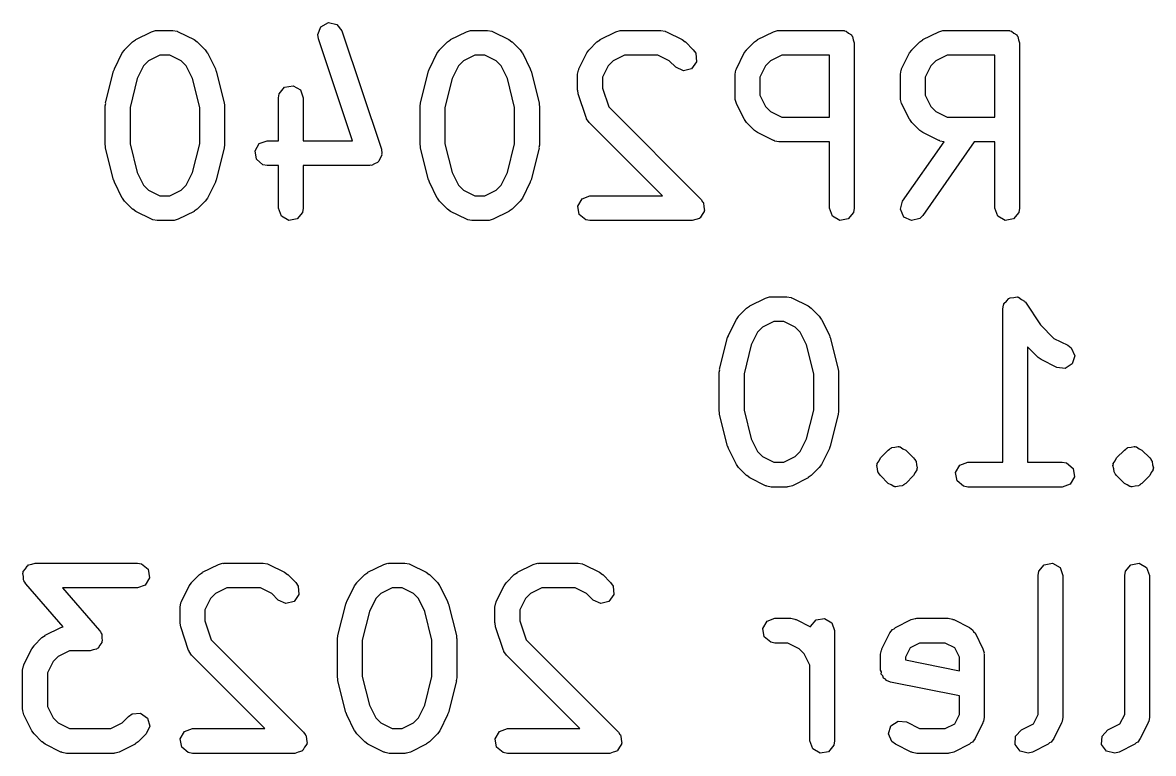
# Model space of a CAD drawing. Extents: x -6.3 to 7.5, y -8.7 to 10.5.
# Drawn here: x -6.3 to 0.54, y -8.73 to -4.31 of the extents above; entities that cross this region are included whole.
import ezdxf

# ---------------------------------------------------------------- set-up
doc = ezdxf.new("R2010")
doc.units = 0
doc.layers.add('BLACK', color=7, linetype='CONTINUOUS')

msp = doc.modelspace()

# ---------------------------------------------------------------- linework, layer by layer
at = {"layer": 'BLACK', "linetype": 'CONTINUOUS'}
for p, q in [((-5.61559, -4.41251), (-5.52035, -4.36489)), ((-5.52035, -4.36489), (-5.49538, -4.35746)), ((-5.49538, -4.35746), (-5.49102, -4.3585)), ((-5.49102, -4.3585), (-5.48681, -4.35697)), ((-5.48681, -4.35697), (-5.39157, -4.35697)), ((-5.39157, -4.35697), (-5.36592, -4.36149)), ((-5.36592, -4.36149), (-5.36248, -4.36437)), ((-5.36248, -4.36437), (-5.35803, -4.36489)), ((-5.35803, -4.36489), (-5.26279, -4.41251)), ((-4.51416, -4.3823), (-4.4953, -4.33459)), ((-4.4953, -4.33459), (-4.45019, -4.31016)), ((-4.45019, -4.31016), (-4.39993, -4.32045)), ((-4.39993, -4.32045), (-4.36804, -4.36063)), ((-4.36804, -4.36063), (-4.12994, -5.07492)), ((-3.71082, -4.41251), (-3.61559, -4.36489)), ((-3.61559, -4.36489), (-3.59062, -4.35746)), ((-3.59062, -4.35746), (-3.58626, -4.3585)), ((-3.58626, -4.3585), (-3.58204, -4.35697)), ((-3.58204, -4.35697), (-3.48681, -4.35697)), ((-3.48681, -4.35697), (-3.46115, -4.36149)), ((-3.46115, -4.36149), (-3.45772, -4.36437)), ((-3.45772, -4.36437), (-3.45327, -4.36489)), ((-3.45327, -4.36489), (-3.35803, -4.41251)), ((-2.80606, -4.41251), (-2.71082, -4.36489)), ((-2.71082, -4.36489), (-2.68586, -4.35746)), ((-2.68586, -4.35746), (-2.6815, -4.3585)), ((-2.6815, -4.3585), (-2.67728, -4.35697)), ((-2.67728, -4.35697), (-2.43919, -4.35697)), ((-2.43919, -4.35697), (-2.41354, -4.36149)), ((-2.41354, -4.36149), (-2.4101, -4.36437)), ((-2.4101, -4.36437), (-2.40565, -4.36489)), ((-2.40565, -4.36489), (-2.31041, -4.41251)), ((-1.85368, -4.41251), (-1.75844, -4.36489)), ((-1.75844, -4.36489), (-1.73348, -4.35746)), ((-1.73348, -4.35746), (-1.72912, -4.3585)), ((-1.72912, -4.3585), (-1.7249, -4.35697)), ((-1.7249, -4.35697), (-1.34395, -4.35697)), ((-1.34395, -4.35697), (-1.33421, -4.35869)), ((-1.33421, -4.35869), (-1.33093, -4.35811)), ((-1.33093, -4.35811), (-1.32804, -4.35977)), ((-1.32804, -4.35977), (-1.3183, -4.36149)), ((-1.3183, -4.36149), (-1.30337, -4.37402)), ((-1.30337, -4.37402), (-1.2865, -4.38376)), ((-0.853682, -4.41251), (-0.758443, -4.36489)), ((-0.758443, -4.36489), (-0.733477, -4.35746)), ((-0.733477, -4.35746), (-0.729116, -4.3585)), ((-0.729116, -4.3585), (-0.724902, -4.35697)), ((-0.724902, -4.35697), (-0.34395, -4.35697)), ((-0.34395, -4.35697), (-0.334208, -4.35869)), ((-0.334208, -4.35869), (-0.330926, -4.35811)), ((-0.330926, -4.35811), (-0.32804, -4.35977)), ((-0.32804, -4.35977), (-0.318298, -4.36149)), ((-0.318298, -4.36149), (-0.303371, -4.37402)), ((-0.303371, -4.37402), (-0.286497, -4.38376)), ((-5.6827, -4.47417), (-5.63508, -4.42655)), ((-5.63508, -4.42655), (-5.61672, -4.4137)), ((-5.61672, -4.4137), (-5.61559, -4.41251)), ((-5.26279, -4.41251), (-5.24478, -4.42586)), ((-5.24478, -4.42586), (-5.2433, -4.42655)), ((-5.2433, -4.42655), (-5.19568, -4.47417)), ((-4.51034, -4.40807), (-4.51416, -4.3823)), ((-4.30515, -5.02363), (-4.51034, -4.40807)), ((-3.77793, -4.47417), (-3.73032, -4.42655)), ((-3.73032, -4.42655), (-3.71195, -4.4137)), ((-3.71195, -4.4137), (-3.71082, -4.41251)), ((-3.35803, -4.41251), (-3.34002, -4.42586)), ((-3.34002, -4.42586), (-3.33854, -4.42655)), ((-3.33854, -4.42655), (-3.29092, -4.47417)), ((-2.87317, -4.47417), (-2.82555, -4.42655)), ((-2.82555, -4.42655), (-2.80719, -4.4137)), ((-2.80719, -4.4137), (-2.80606, -4.41251)), ((-2.31041, -4.41251), (-2.2924, -4.42586)), ((-2.2924, -4.42586), (-2.29092, -4.42655)), ((-2.29092, -4.42655), (-2.2433, -4.47417)), ((-1.92079, -4.47417), (-1.87317, -4.42655)), ((-1.87317, -4.42655), (-1.85481, -4.4137)), ((-1.85481, -4.4137), (-1.85368, -4.41251)), ((-1.2865, -4.38376), (-1.28418, -4.39012)), ((-1.28418, -4.39012), (-1.279, -4.39447)), ((-1.279, -4.39447), (-1.27561, -4.41366)), ((-1.27561, -4.41366), (-1.26895, -4.43197)), ((-1.26895, -4.43197), (-1.26895, -5.43197)), ((-0.920792, -4.47417), (-0.873173, -4.42655)), ((-0.873173, -4.42655), (-0.85481, -4.4137)), ((-0.85481, -4.4137), (-0.853682, -4.41251)), ((-0.286497, -4.38376), (-0.284183, -4.39012)), ((-0.284183, -4.39012), (-0.278998, -4.39447)), ((-0.278998, -4.39447), (-0.275614, -4.41366)), ((-0.275614, -4.41366), (-0.26895, -4.43197)), ((-0.26895, -4.43197), (-0.26895, -5.43197)), ((-5.74437, -4.5889), (-5.69675, -4.49367)), ((-5.69675, -4.49367), (-5.68339, -4.47566)), ((-5.68339, -4.47566), (-5.6827, -4.47417)), ((-5.4691, -4.50697), (-5.53762, -4.54123)), ((-5.40928, -4.50697), (-5.4691, -4.50697)), ((-5.34076, -4.54123), (-5.40928, -4.50697)), ((-5.19568, -4.47417), (-5.18282, -4.49254)), ((-5.18282, -4.49254), (-5.18163, -4.49367)), ((-5.18163, -4.49367), (-5.13401, -4.5889)), ((-3.8396, -4.5889), (-3.79198, -4.49367)), ((-3.79198, -4.49367), (-3.77863, -4.47566)), ((-3.77863, -4.47566), (-3.77793, -4.47417)), ((-3.56434, -4.50697), (-3.63286, -4.54123)), ((-3.50451, -4.50697), (-3.56434, -4.50697)), ((-3.436, -4.54123), (-3.50451, -4.50697)), ((-3.29092, -4.47417), (-3.27806, -4.49254)), ((-3.27806, -4.49254), (-3.27687, -4.49367)), ((-3.27687, -4.49367), (-3.22925, -4.5889)), ((-2.93484, -4.5889), (-2.88722, -4.49367)), ((-2.88722, -4.49367), (-2.87386, -4.47566)), ((-2.87386, -4.47566), (-2.87317, -4.47417)), ((-2.65958, -4.50697), (-2.72809, -4.54123)), ((-2.45689, -4.50697), (-2.65958, -4.50697)), ((-2.38838, -4.54123), (-2.45689, -4.50697)), ((-2.2433, -4.47417), (-2.22836, -4.49551)), ((-2.22836, -4.49551), (-2.22389, -4.54662)), ((-1.98246, -4.5889), (-1.93484, -4.49367)), ((-1.93484, -4.49367), (-1.92148, -4.47566)), ((-1.92148, -4.47566), (-1.92079, -4.47417)), ((-1.7072, -4.50697), (-1.77571, -4.54123)), ((-1.41895, -4.50697), (-1.7072, -4.50697)), ((-1.41895, -4.88078), (-1.41895, -4.50697)), ((-0.98246, -4.5889), (-0.934841, -4.49367)), ((-0.934841, -4.49367), (-0.921483, -4.47566)), ((-0.921483, -4.47566), (-0.920792, -4.47417)), ((-0.707196, -4.50697), (-0.775714, -4.54123)), ((-0.41895, -4.50697), (-0.707196, -4.50697)), ((-0.41895, -4.88078), (-0.41895, -4.50697)), ((-5.56802, -4.57163), (-5.60652, -4.64862)), ((-5.53762, -4.54123), (-5.56802, -4.57163)), ((-5.31035, -4.57163), (-5.34076, -4.54123)), ((-5.27186, -4.64862), (-5.31035, -4.57163)), ((-3.66326, -4.57163), (-3.70176, -4.64862)), ((-3.63286, -4.54123), (-3.66326, -4.57163)), ((-3.40559, -4.57163), (-3.436, -4.54123)), ((-3.36709, -4.64862), (-3.40559, -4.57163)), ((-2.7585, -4.57163), (-2.79276, -4.64015)), ((-2.72809, -4.54123), (-2.7585, -4.57163)), ((-2.34936, -4.58024), (-2.38838, -4.54123)), ((-2.30287, -4.60192), (-2.34936, -4.58024)), ((-2.22389, -4.54662), (-2.25331, -4.58864)), ((-1.80612, -4.57163), (-1.84038, -4.64015)), ((-1.77571, -4.54123), (-1.80612, -4.57163)), ((-0.80612, -4.57163), (-0.840378, -4.64015)), ((-0.775714, -4.54123), (-0.80612, -4.57163)), ((-5.79766, -4.79473), (-5.75004, -4.60426)), ((-5.75004, -4.60426), (-5.74477, -4.59243)), ((-5.74477, -4.59243), (-5.74437, -4.5889)), ((-5.60652, -4.64862), (-5.6499, -4.82215)), ((-5.22847, -4.82215), (-5.27186, -4.64862)), ((-5.13401, -4.5889), (-5.13032, -4.60131)), ((-5.13032, -4.60131), (-5.12833, -4.60426)), ((-5.12833, -4.60426), (-5.08071, -4.79473)), ((-3.8929, -4.79473), (-3.84528, -4.60426)), ((-3.84528, -4.60426), (-3.84001, -4.59243)), ((-3.84001, -4.59243), (-3.8396, -4.5889)), ((-3.70176, -4.64862), (-3.74514, -4.82215)), ((-3.32371, -4.82215), (-3.36709, -4.64862)), ((-3.22925, -4.5889), (-3.22556, -4.60131)), ((-3.22556, -4.60131), (-3.22357, -4.60426)), ((-3.22357, -4.60426), (-3.17595, -4.79473)), ((-2.94276, -4.62244), (-2.93824, -4.59679)), ((-2.94276, -4.71768), (-2.94276, -4.62244)), ((-2.93824, -4.59679), (-2.93535, -4.59336)), ((-2.93535, -4.59336), (-2.93484, -4.5889)), ((-2.79276, -4.64015), (-2.79276, -4.70551)), ((-2.25331, -4.58864), (-2.30287, -4.60192)), ((-1.99038, -4.62244), (-1.98585, -4.59679)), ((-1.99038, -4.7653), (-1.99038, -4.62244)), ((-1.98585, -4.59679), (-1.98297, -4.59336)), ((-1.98297, -4.59336), (-1.98246, -4.5889)), ((-1.84038, -4.64015), (-1.84038, -4.7476)), ((-0.990378, -4.62244), (-0.985855, -4.59679)), ((-0.990378, -4.7653), (-0.990378, -4.62244)), ((-0.985855, -4.59679), (-0.982973, -4.59336)), ((-0.982973, -4.59336), (-0.98246, -4.5889)), ((-0.840378, -4.64015), (-0.840378, -4.7476)), ((-4.74776, -4.73965), (-4.71478, -4.70035)), ((-4.71478, -4.70035), (-4.66426, -4.69144)), ((-4.66426, -4.69144), (-4.61983, -4.71709)), ((-4.61983, -4.71709), (-4.60228, -4.7653)), ((-2.9422, -4.71922), (-2.94276, -4.71768)), ((-2.93891, -4.7414), (-2.9422, -4.71922)), ((-2.79276, -4.70551), (-2.75459, -4.82003)), ((-4.75228, -4.7653), (-4.74776, -4.73965)), ((-4.75228, -5.02363), (-4.75228, -4.7653)), ((-4.60228, -4.7653), (-4.60228, -5.02363)), ((-2.89129, -4.88426), (-2.93891, -4.7414)), ((-1.98884, -4.76952), (-1.99038, -4.7653)), ((-1.98989, -4.77388), (-1.98884, -4.76952)), ((-1.98246, -4.79884), (-1.98989, -4.77388)), ((-1.84038, -4.7476), (-1.80612, -4.81611)), ((-0.988844, -4.76952), (-0.990378, -4.7653)), ((-0.989886, -4.77388), (-0.988844, -4.76952)), ((-0.98246, -4.79884), (-0.989886, -4.77388)), ((-0.840378, -4.7476), (-0.80612, -4.81611)), ((-5.7999, -4.81292), (-5.7973, -4.79818)), ((-5.7999, -5.05102), (-5.7999, -4.81292)), ((-5.7973, -4.79818), (-5.79766, -4.79473)), ((-5.6499, -4.82215), (-5.6499, -5.04178)), ((-5.22847, -5.04178), (-5.22847, -4.82215)), ((-5.08071, -4.79473), (-5.07966, -4.80966)), ((-5.07966, -4.80966), (-5.07847, -4.81292)), ((-5.07847, -4.81292), (-5.07847, -5.05102)), ((-3.89514, -4.81292), (-3.89254, -4.79818)), ((-3.89514, -5.05102), (-3.89514, -4.81292)), ((-3.89254, -4.79818), (-3.8929, -4.79473)), ((-3.74514, -4.82215), (-3.74514, -5.04178)), ((-3.32371, -5.04178), (-3.32371, -4.82215)), ((-3.17595, -4.79473), (-3.1749, -4.80966)), ((-3.1749, -4.80966), (-3.17371, -4.81292)), ((-3.17371, -4.81292), (-3.17371, -5.05102)), ((-2.75459, -4.82003), (-2.19568, -5.37893)), ((-1.93484, -4.89408), (-1.98246, -4.79884)), ((-1.80612, -4.81611), (-1.77571, -4.84652)), ((-1.77571, -4.84652), (-1.7072, -4.88078)), ((-0.934841, -4.89408), (-0.98246, -4.79884)), ((-0.80612, -4.81611), (-0.775713, -4.84652)), ((-0.775713, -4.84652), (-0.707197, -4.88078)), ((-2.8885, -4.88777), (-2.89129, -4.88426)), ((-2.88811, -4.89224), (-2.8885, -4.88777)), ((-2.87317, -4.91357), (-2.88811, -4.89224)), ((-2.42978, -5.35697), (-2.87317, -4.91357)), ((-1.93365, -4.89521), (-1.93484, -4.89408)), ((-1.92079, -4.91357), (-1.93365, -4.89521)), ((-1.87317, -4.96119), (-1.92079, -4.91357)), ((-1.7072, -4.88078), (-1.41895, -4.88078)), ((-0.933652, -4.89521), (-0.934841, -4.89408)), ((-0.920792, -4.91357), (-0.933652, -4.89521)), ((-0.873173, -4.96119), (-0.920792, -4.91357)), ((-0.707197, -4.88078), (-0.41895, -4.88078)), ((-1.87169, -4.96188), (-1.87317, -4.96119)), ((-1.85368, -4.97524), (-1.87169, -4.96188)), ((-1.75844, -5.02286), (-1.85368, -4.97524)), ((-0.871691, -4.96188), (-0.873173, -4.96119)), ((-0.853681, -4.97524), (-0.871691, -4.96188)), ((-0.758443, -5.02286), (-0.853681, -4.97524)), ((-5.79872, -5.05427), (-5.7999, -5.05102)), ((-5.79766, -5.06921), (-5.79872, -5.05427)), ((-5.6499, -5.04178), (-5.60652, -5.21532)), ((-5.27186, -5.21532), (-5.22847, -5.04178)), ((-5.07847, -5.05102), (-5.08107, -5.06576)), ((-4.894, -5.08561), (-4.86835, -5.04118)), ((-4.86835, -5.04118), (-4.82014, -5.02363)), ((-4.82014, -5.02363), (-4.75228, -5.02363)), ((-4.60228, -5.02363), (-4.30515, -5.02363)), ((-3.89395, -5.05427), (-3.89514, -5.05102)), ((-3.8929, -5.06921), (-3.89395, -5.05427)), ((-3.74514, -5.04178), (-3.70176, -5.21532)), ((-3.36709, -5.21532), (-3.32371, -5.04178)), ((-3.17371, -5.05102), (-3.17631, -5.06576)), ((-1.75399, -5.02337), (-1.75844, -5.02286)), ((-1.75055, -5.02625), (-1.75399, -5.02337)), ((-1.7249, -5.03078), (-1.75055, -5.02625)), ((-1.41895, -5.03078), (-1.7249, -5.03078)), ((-1.41895, -5.43197), (-1.41895, -5.03078)), ((-0.97682, -5.38896), (-0.725963, -5.03059)), ((-0.542996, -5.03078), (-0.853936, -5.47498)), ((-0.753989, -5.02337), (-0.758443, -5.02286)), ((-0.750554, -5.02625), (-0.753989, -5.02337)), ((-0.725963, -5.03059), (-0.750554, -5.02625)), ((-0.41895, -5.03078), (-0.542996, -5.03078)), ((-0.41895, -5.43197), (-0.41895, -5.03078)), ((-5.75004, -5.25968), (-5.79766, -5.06921)), ((-5.08071, -5.06921), (-5.12833, -5.25968)), ((-5.08107, -5.06576), (-5.08071, -5.06921)), ((-4.88509, -5.13613), (-4.894, -5.08561)), ((-4.13746, -5.12938), (-4.14498, -5.14839)), ((-4.12723, -5.11166), (-4.13746, -5.12938)), ((-4.12994, -5.07492), (-4.12612, -5.10068)), ((-4.12612, -5.10068), (-4.12823, -5.10601)), ((-4.12823, -5.10601), (-4.12723, -5.11166)), ((-3.84528, -5.25968), (-3.8929, -5.06921)), ((-3.17595, -5.06921), (-3.22357, -5.25968)), ((-3.17631, -5.06576), (-3.17595, -5.06921)), ((-4.84579, -5.16911), (-4.88509, -5.13613)), ((-4.82014, -5.17363), (-4.84579, -5.16911)), ((-4.75228, -5.17363), (-4.82014, -5.17363)), ((-4.75228, -5.43197), (-4.75228, -5.17363)), ((-4.20109, -5.17363), (-4.60228, -5.17363)), ((-4.60228, -5.17363), (-4.60228, -5.43197)), ((-4.19571, -5.17167), (-4.20109, -5.17363)), ((-4.19009, -5.17282), (-4.19571, -5.17167)), ((-4.1721, -5.16308), (-4.19009, -5.17282)), ((-4.15288, -5.15609), (-4.1721, -5.16308)), ((-4.15002, -5.15112), (-4.15288, -5.15609)), ((-4.14498, -5.14839), (-4.15002, -5.15112)), ((-5.74805, -5.26263), (-5.75004, -5.25968)), ((-5.74437, -5.27503), (-5.74805, -5.26263)), ((-5.60652, -5.21532), (-5.56802, -5.2923)), ((-5.31035, -5.2923), (-5.27186, -5.21532)), ((-5.12833, -5.25968), (-5.13361, -5.2715)), ((-3.84329, -5.26263), (-3.84528, -5.25968)), ((-3.8396, -5.27503), (-3.84329, -5.26263)), ((-3.70176, -5.21532), (-3.66326, -5.2923)), ((-3.40559, -5.2923), (-3.36709, -5.21532)), ((-3.22357, -5.25968), (-3.22884, -5.2715)), ((-5.69675, -5.37027), (-5.74437, -5.27503)), ((-5.56802, -5.2923), (-5.53762, -5.32271)), ((-5.53762, -5.32271), (-5.4691, -5.35697)), ((-5.40927, -5.35697), (-5.34076, -5.32271)), ((-5.34076, -5.32271), (-5.31035, -5.2923)), ((-5.13401, -5.27503), (-5.18163, -5.37027)), ((-5.13361, -5.2715), (-5.13401, -5.27503)), ((-3.79198, -5.37027), (-3.8396, -5.27503)), ((-3.66326, -5.2923), (-3.63286, -5.32271)), ((-3.63286, -5.32271), (-3.56434, -5.35697)), ((-3.50451, -5.35697), (-3.436, -5.32271)), ((-3.436, -5.32271), (-3.40559, -5.2923)), ((-3.22925, -5.27503), (-3.27687, -5.37027)), ((-3.22884, -5.2715), (-3.22925, -5.27503)), ((-5.69556, -5.3714), (-5.69675, -5.37027)), ((-5.6827, -5.38976), (-5.69556, -5.3714)), ((-5.63508, -5.43738), (-5.6827, -5.38976)), ((-5.4691, -5.35697), (-5.40927, -5.35697)), ((-5.19568, -5.38976), (-5.2433, -5.43738)), ((-5.19499, -5.38828), (-5.19568, -5.38976)), ((-5.18163, -5.37027), (-5.19499, -5.38828)), ((-3.79079, -5.3714), (-3.79198, -5.37027)), ((-3.77793, -5.38976), (-3.79079, -5.3714)), ((-3.73032, -5.43738), (-3.77793, -5.38976)), ((-3.56434, -5.35697), (-3.50451, -5.35697)), ((-3.29092, -5.38976), (-3.33854, -5.43738)), ((-3.29023, -5.38828), (-3.29092, -5.38976)), ((-3.27687, -5.37027), (-3.29023, -5.38828)), ((-2.94162, -5.41894), (-2.91597, -5.37451)), ((-2.91597, -5.37451), (-2.86776, -5.35697)), ((-2.86776, -5.35697), (-2.42978, -5.35697)), ((-2.19568, -5.37893), (-2.18629, -5.39235)), ((-2.18629, -5.39235), (-2.18376, -5.39447)), ((-2.18376, -5.39447), (-2.18341, -5.39646)), ((-2.18341, -5.39646), (-2.18074, -5.40027)), ((-2.18074, -5.40027), (-2.17877, -5.42275)), ((-0.990091, -5.43851), (-0.97682, -5.38896)), ((-5.6336, -5.43807), (-5.63508, -5.43738)), ((-5.61559, -5.45143), (-5.6336, -5.43807)), ((-5.52035, -5.49905), (-5.61559, -5.45143)), ((-5.26279, -5.45143), (-5.35803, -5.49905)), ((-5.26166, -5.45024), (-5.26279, -5.45143)), ((-5.2433, -5.43738), (-5.26166, -5.45024)), ((-4.73474, -5.48018), (-4.75228, -5.43197)), ((-4.60681, -5.45762), (-4.63978, -5.49692)), ((-4.60228, -5.43197), (-4.60681, -5.45762)), ((-3.72883, -5.43807), (-3.73032, -5.43738)), ((-3.71082, -5.45143), (-3.72883, -5.43807)), ((-3.61559, -5.49905), (-3.71082, -5.45143)), ((-3.35803, -5.45143), (-3.45327, -5.49905)), ((-3.3569, -5.45024), (-3.35803, -5.45143)), ((-3.33854, -5.43738), (-3.3569, -5.45024)), ((-2.93271, -5.46947), (-2.94162, -5.41894)), ((-2.89341, -5.50244), (-2.93271, -5.46947)), ((-2.18921, -5.46987), (-2.2005, -5.48942)), ((-2.17627, -5.45138), (-2.18921, -5.46987)), ((-2.17877, -5.42275), (-2.17485, -5.44499)), ((-2.17485, -5.44499), (-2.17657, -5.44796)), ((-2.17657, -5.44796), (-2.17627, -5.45138)), ((-1.4014, -5.48018), (-1.41895, -5.43197)), ((-1.27347, -5.45762), (-1.30645, -5.49692)), ((-1.26895, -5.43197), (-1.27347, -5.45762)), ((-0.968404, -5.48501), (-0.990091, -5.43851)), ((-0.401403, -5.48018), (-0.41895, -5.43197)), ((-0.273473, -5.45762), (-0.30645, -5.49692)), ((-0.26895, -5.43197), (-0.273473, -5.45762)), ((-5.51589, -5.49956), (-5.52035, -5.49905)), ((-5.51246, -5.50244), (-5.51589, -5.49956)), ((-5.48681, -5.50697), (-5.51246, -5.50244)), ((-5.39157, -5.50697), (-5.48681, -5.50697)), ((-5.38735, -5.50543), (-5.39157, -5.50697)), ((-5.383, -5.50648), (-5.38735, -5.50543)), ((-5.35803, -5.49905), (-5.383, -5.50648)), ((-4.69031, -5.50583), (-4.73474, -5.48018)), ((-4.63978, -5.49692), (-4.69031, -5.50583)), ((-3.61113, -5.49956), (-3.61559, -5.49905)), ((-3.6077, -5.50244), (-3.61113, -5.49956)), ((-3.58204, -5.50697), (-3.6077, -5.50244)), ((-3.48681, -5.50697), (-3.58204, -5.50697)), ((-3.48259, -5.50543), (-3.48681, -5.50697)), ((-3.47823, -5.50648), (-3.48259, -5.50543)), ((-3.45327, -5.49905), (-3.47823, -5.50648)), ((-2.86776, -5.50697), (-2.89341, -5.50244)), ((-2.24871, -5.50697), (-2.86776, -5.50697)), ((-2.2275, -5.49925), (-2.24871, -5.50697)), ((-2.20569, -5.49341), (-2.2275, -5.49925)), ((-2.20373, -5.49059), (-2.20569, -5.49341)), ((-2.2005, -5.48942), (-2.20373, -5.49059)), ((-1.35697, -5.50583), (-1.4014, -5.48018)), ((-1.30645, -5.49692), (-1.35697, -5.50583)), ((-0.921904, -5.50668), (-0.968404, -5.48501)), ((-0.872351, -5.4934), (-0.921904, -5.50668)), ((-0.853936, -5.47498), (-0.872351, -5.4934)), ((-0.356974, -5.50583), (-0.401403, -5.48018)), ((-0.30645, -5.49692), (-0.356974, -5.50583)), ((-1.9013, -6.02251), (-1.80606, -5.97489)), ((-1.80606, -5.97489), (-1.7811, -5.96746)), ((-1.7811, -5.96746), (-1.77673, -5.9685)), ((-1.77673, -5.9685), (-1.77252, -5.96697)), ((-1.77252, -5.96697), (-1.67728, -5.96697)), ((-1.67728, -5.96697), (-1.65163, -5.97149)), ((-1.65163, -5.97149), (-1.6482, -5.97437)), ((-1.6482, -5.97437), (-1.64374, -5.97489)), ((-1.64374, -5.97489), (-1.5485, -6.02251)), ((-0.371331, -6.04197), (-0.366808, -6.01632)), ((-0.366808, -6.01632), (-0.364036, -6.01301)), ((-0.364036, -6.01301), (-0.363562, -6.00873)), ((-0.363562, -6.00873), (-0.347821, -5.99369)), ((-0.347821, -5.99369), (-0.333831, -5.97702)), ((-0.333831, -5.97702), (-0.329585, -5.97627)), ((-0.329585, -5.97627), (-0.326465, -5.97329)), ((-0.326465, -5.97329), (-0.304743, -5.97189)), ((-0.304743, -5.97189), (-0.283307, -5.96811)), ((-0.283307, -5.96811), (-0.279571, -5.97026)), ((-0.279571, -5.97026), (-0.275269, -5.96999)), ((-0.275269, -5.96999), (-0.257734, -5.98287)), ((-0.257734, -5.98287), (-0.238878, -5.99376)), ((-0.238878, -5.99376), (-0.237403, -5.99781)), ((-0.237403, -5.99781), (-0.233927, -6.00037)), ((-0.233927, -6.00037), (-0.142809, -6.13704)), ((-1.98246, -6.10366), (-1.9691, -6.08566)), ((-1.9691, -6.08566), (-1.96841, -6.08417)), ((-1.96841, -6.08417), (-1.92079, -6.03655)), ((-1.92079, -6.03655), (-1.90243, -6.0237)), ((-1.90243, -6.0237), (-1.9013, -6.02251)), ((-1.5485, -6.02251), (-1.53049, -6.03586)), ((-1.53049, -6.03586), (-1.52901, -6.03655)), ((-1.52901, -6.03655), (-1.48139, -6.08417)), ((-1.48139, -6.08417), (-1.46853, -6.10254)), ((-0.371331, -6.96697), (-0.371331, -6.04197)), ((-2.03008, -6.1989), (-1.98246, -6.10366)), ((-1.82333, -6.15123), (-1.85374, -6.18163)), ((-1.75482, -6.11697), (-1.82333, -6.15123)), ((-1.69499, -6.11697), (-1.75482, -6.11697)), ((-1.62647, -6.15123), (-1.69499, -6.11697)), ((-1.59606, -6.18163), (-1.62647, -6.15123)), ((-1.46853, -6.10254), (-1.46734, -6.10367)), ((-1.46734, -6.10367), (-1.41972, -6.1989)), ((-0.142809, -6.13704), (-0.061428, -6.21842)), ((-2.08338, -6.40473), (-2.03576, -6.21425)), ((-2.03576, -6.21425), (-2.03049, -6.20243)), ((-2.03049, -6.20243), (-2.03008, -6.1989)), ((-1.85374, -6.18163), (-1.89223, -6.25862)), ((-1.55757, -6.25862), (-1.59606, -6.18163)), ((-1.41972, -6.1989), (-1.41603, -6.21131)), ((-1.41603, -6.21131), (-1.41405, -6.21425)), ((-1.41405, -6.21425), (-1.36643, -6.40473)), ((-0.061428, -6.21842), (0.022924, -6.2606)), ((-1.89223, -6.25862), (-1.93562, -6.43215)), ((-1.51419, -6.43215), (-1.55757, -6.25862)), ((-0.158888, -6.3331), (-0.221331, -6.27065)), ((-0.221331, -6.27065), (-0.221331, -6.96697)), ((0.022924, -6.2606), (0.043845, -6.27612)), ((0.043845, -6.27612), (0.064248, -6.32319)), ((-0.157406, -6.33379), (-0.158888, -6.3331)), ((-0.139396, -6.34715), (-0.157406, -6.33379)), ((-0.044158, -6.39476), (-0.139396, -6.34715)), ((0.064248, -6.32319), (0.049621, -6.37236)), ((-2.08562, -6.42292), (-2.08302, -6.40818)), ((-2.08562, -6.66102), (-2.08562, -6.42292)), ((-2.08302, -6.40818), (-2.08338, -6.40473)), ((-1.36643, -6.40473), (-1.36537, -6.41966)), ((-1.36537, -6.41966), (-1.36419, -6.42292)), ((-1.36419, -6.42292), (-1.36419, -6.66102)), ((0.006808, -6.40063), (-0.044158, -6.39476)), ((0.049621, -6.37236), (0.006808, -6.40063)), ((-1.93562, -6.43215), (-1.93562, -6.65178)), ((-1.51419, -6.65178), (-1.51419, -6.43215)), ((-2.08443, -6.66427), (-2.08562, -6.66102)), ((-2.08338, -6.67921), (-2.08443, -6.66427)), ((-2.03576, -6.86968), (-2.08338, -6.67921)), ((-1.93562, -6.65178), (-1.89223, -6.82531)), ((-1.55757, -6.82532), (-1.51419, -6.65178)), ((-1.36643, -6.67921), (-1.41405, -6.86968)), ((-1.36419, -6.66102), (-1.36679, -6.67576)), ((-1.36679, -6.67576), (-1.36643, -6.67921)), ((-1.89223, -6.82531), (-1.85374, -6.9023)), ((-1.59606, -6.9023), (-1.55757, -6.82532)), ((-2.03377, -6.87263), (-2.03576, -6.86968)), ((-2.03008, -6.88503), (-2.03377, -6.87263)), ((-1.98246, -6.98027), (-2.03008, -6.88503)), ((-1.85374, -6.9023), (-1.82333, -6.93271)), ((-1.62647, -6.93271), (-1.59606, -6.9023)), ((-1.41972, -6.88503), (-1.46734, -6.98027)), ((-1.41932, -6.8815), (-1.41972, -6.88503)), ((-1.41405, -6.86968), (-1.41932, -6.8815)), ((-1.11127, -6.94132), (-1.06365, -6.8937)), ((-1.06365, -6.8937), (-1.05555, -6.88802)), ((-1.05555, -6.88802), (-1.05363, -6.88529)), ((-1.05363, -6.88529), (-1.05042, -6.88443)), ((-1.05042, -6.88443), (-1.05024, -6.88431)), ((-1.05024, -6.88431), (-1.04812, -6.88178)), ((-1.04812, -6.88178), (-1.04613, -6.88143)), ((-1.04613, -6.88143), (-1.04231, -6.87876)), ((-1.04231, -6.87876), (-1.0229, -6.87706)), ((-1.0229, -6.87706), (-1.00408, -6.87202)), ((-1.00408, -6.87202), (-1.00097, -6.87346)), ((-1.00097, -6.87346), (-0.997593, -6.87287)), ((-0.997593, -6.87287), (-0.994621, -6.87458)), ((-0.994621, -6.87458), (-0.991206, -6.87429)), ((-0.991206, -6.87429), (-0.975244, -6.88546)), ((-0.975244, -6.88546), (-0.957584, -6.8937)), ((-0.957584, -6.8937), (-0.909965, -6.94132)), ((0.317303, -6.94132), (0.364922, -6.8937)), ((0.364922, -6.8937), (0.373025, -6.88802)), ((0.373025, -6.88802), (0.374937, -6.88529)), ((0.374937, -6.88529), (0.378156, -6.88443)), ((0.378156, -6.88443), (0.378333, -6.88431)), ((0.378333, -6.88431), (0.380455, -6.88178)), ((0.380455, -6.88178), (0.382446, -6.88143)), ((0.382446, -6.88143), (0.386259, -6.87876)), ((0.386259, -6.87876), (0.405669, -6.87706)), ((0.405669, -6.87706), (0.424491, -6.87202)), ((0.424491, -6.87202), (0.427599, -6.87346)), ((0.427599, -6.87346), (0.430979, -6.87287)), ((0.430979, -6.87287), (0.433951, -6.87458)), ((0.433951, -6.87458), (0.437366, -6.87429)), ((0.437366, -6.87429), (0.453328, -6.88546)), ((0.453328, -6.88546), (0.470988, -6.8937)), ((0.470988, -6.8937), (0.518607, -6.94132)), ((-1.82333, -6.93271), (-1.75482, -6.96697)), ((-1.75482, -6.96697), (-1.69499, -6.96697)), ((-1.69499, -6.96697), (-1.62647, -6.93271)), ((-1.13068, -6.97494), (-1.1195, -6.95897)), ((-1.13009, -6.98168), (-1.13068, -6.97494)), ((-1.1195, -6.95897), (-1.11127, -6.94132)), ((-0.909965, -6.94132), (-0.904291, -6.94942)), ((-0.904291, -6.94942), (-0.901561, -6.95133)), ((-0.901561, -6.95133), (-0.900698, -6.95455)), ((-0.900698, -6.95455), (-0.895025, -6.96265)), ((-0.895025, -6.96265), (-0.893327, -6.98206)), ((-0.630254, -6.98452), (-0.582045, -6.96697)), ((-0.582045, -6.96697), (-0.371331, -6.96697)), ((-0.221331, -6.96697), (-0.010617, -6.96697)), ((-0.010617, -6.96697), (0.015035, -6.97149)), ((0.015035, -6.97149), (0.054335, -7.00447)), ((0.297891, -6.97494), (0.30907, -6.95897)), ((0.298481, -6.98168), (0.297891, -6.97494)), ((0.30907, -6.95897), (0.317303, -6.94132)), ((0.518607, -6.94132), (0.524281, -6.94942)), ((0.524281, -6.94942), (0.527011, -6.95133)), ((0.527011, -6.95133), (0.527874, -6.95455)), ((0.527874, -6.95455), (0.533547, -6.96265)), ((0.533547, -6.96265), (0.535245, -6.98206)), ((-1.98127, -6.9814), (-1.98246, -6.98027)), ((-1.96841, -6.99976), (-1.98127, -6.9814)), ((-1.92079, -7.04738), (-1.96841, -6.99976)), ((-1.48139, -6.99976), (-1.52901, -7.04738)), ((-1.4807, -6.99828), (-1.48139, -6.99976)), ((-1.46734, -6.98027), (-1.4807, -6.99828)), ((-1.13295, -6.98781), (-1.13009, -6.98168)), ((-1.12791, -7.00663), (-1.13295, -6.98781)), ((-1.12621, -7.02604), (-1.12791, -7.00663)), ((-1.12054, -7.03415), (-1.12621, -7.02604)), ((-1.11967, -7.03737), (-1.12054, -7.03415)), ((-1.11694, -7.03928), (-1.11967, -7.03737)), ((-1.11127, -7.04738), (-1.11694, -7.03928)), ((-0.90173, -7.02972), (-0.909965, -7.04738)), ((-0.890554, -7.01376), (-0.90173, -7.02972)), ((-0.893327, -6.98206), (-0.888284, -7.00089)), ((-0.888284, -7.00089), (-0.891144, -7.00702)), ((-0.891144, -7.00702), (-0.890554, -7.01376)), ((-0.655906, -7.02894), (-0.630254, -6.98452)), ((-0.646997, -7.07947), (-0.655906, -7.02894)), ((0.054335, -7.00447), (0.063244, -7.05499)), ((0.295622, -6.98781), (0.298481, -6.98168)), ((0.300664, -7.00663), (0.295622, -6.98781)), ((0.302363, -7.02604), (0.300664, -7.00663)), ((0.308036, -7.03415), (0.302363, -7.02604)), ((0.308899, -7.03737), (0.308036, -7.03415)), ((0.311629, -7.03928), (0.308899, -7.03737)), ((0.317303, -7.04738), (0.311629, -7.03928)), ((0.526842, -7.02972), (0.518607, -7.04738)), ((0.538018, -7.01376), (0.526842, -7.02972)), ((0.535245, -6.98206), (0.540288, -7.00089)), ((0.540288, -7.00089), (0.537428, -7.00702)), ((0.537428, -7.00702), (0.538018, -7.01376)), ((-1.91931, -7.04807), (-1.92079, -7.04738)), ((-1.9013, -7.06143), (-1.91931, -7.04807)), ((-1.80606, -7.10905), (-1.9013, -7.06143)), ((-1.80161, -7.10956), (-1.80606, -7.10905)), ((-1.79817, -7.11244), (-1.80161, -7.10956)), ((-1.77252, -7.11697), (-1.79817, -7.11244)), ((-1.64374, -7.10905), (-1.66871, -7.11648)), ((-1.5485, -7.06143), (-1.64374, -7.10905)), ((-1.54738, -7.06024), (-1.5485, -7.06143)), ((-1.52901, -7.04738), (-1.54738, -7.06024)), ((-1.06365, -7.095), (-1.11127, -7.04738)), ((-1.04599, -7.10323), (-1.06365, -7.095)), ((-1.03003, -7.11441), (-1.04599, -7.10323)), ((-0.998334, -7.11164), (-1.01715, -7.11668)), ((-0.978921, -7.10994), (-0.998334, -7.11164)), ((-0.975108, -7.10727), (-0.978921, -7.10994)), ((-0.973117, -7.10692), (-0.975108, -7.10727)), ((-0.970995, -7.10439), (-0.973117, -7.10692)), ((-0.970818, -7.10427), (-0.970995, -7.10439)), ((-0.967599, -7.1034), (-0.970818, -7.10427)), ((-0.965687, -7.10067), (-0.967599, -7.1034)), ((-0.957584, -7.095), (-0.965687, -7.10067)), ((-0.909965, -7.04738), (-0.957584, -7.095)), ((-0.607697, -7.11244), (-0.646997, -7.07947)), ((-0.582045, -7.11697), (-0.607697, -7.11244)), ((0.037592, -7.09942), (-0.010617, -7.11697)), ((0.063244, -7.05499), (0.037592, -7.09942)), ((0.364922, -7.095), (0.317303, -7.04738)), ((0.38258, -7.10323), (0.364922, -7.095)), ((0.398544, -7.11441), (0.38258, -7.10323)), ((0.430238, -7.11164), (0.411418, -7.11668)), ((0.449651, -7.10994), (0.430238, -7.11164)), ((0.453464, -7.10727), (0.449651, -7.10994)), ((0.455455, -7.10692), (0.453464, -7.10727)), ((0.457577, -7.10439), (0.455455, -7.10692)), ((0.457754, -7.10427), (0.457577, -7.10439)), ((0.460973, -7.1034), (0.457754, -7.10427)), ((0.462885, -7.10067), (0.460973, -7.1034)), ((0.470988, -7.095), (0.462885, -7.10067)), ((0.518607, -7.04738), (0.470988, -7.095)), ((-1.67728, -7.11697), (-1.77252, -7.11697)), ((-1.67307, -7.11543), (-1.67728, -7.11697)), ((-1.66871, -7.11648), (-1.67307, -7.11543)), ((-1.02661, -7.11411), (-1.03003, -7.11441)), ((-1.02364, -7.11583), (-1.02661, -7.11411)), ((-1.02026, -7.11523), (-1.02364, -7.11583)), ((-1.01715, -7.11668), (-1.02026, -7.11523)), ((-0.010617, -7.11697), (-0.582045, -7.11697)), ((0.401961, -7.11411), (0.398544, -7.11441)), ((0.404931, -7.11583), (0.401961, -7.11411)), ((0.408311, -7.11523), (0.404931, -7.11583)), ((0.411418, -7.11668), (0.408311, -7.11523)), ((-6.27311, -7.59451), (-6.26749, -7.59247)), ((-6.26749, -7.59247), (-6.26374, -7.58781)), ((-6.26374, -7.58781), (-6.2439, -7.58388)), ((-6.2439, -7.58388), (-6.2249, -7.57697)), ((-6.2249, -7.57697), (-5.60586, -7.57697)), ((-5.60586, -7.57697), (-5.5802, -7.58149)), ((-5.5802, -7.58149), (-5.5409, -7.61447)), ((-5.21082, -7.63251), (-5.11559, -7.58489)), ((-5.11559, -7.58489), (-5.09062, -7.57746)), ((-5.09062, -7.57746), (-5.08626, -7.5785)), ((-5.08626, -7.5785), (-5.08204, -7.57697)), ((-5.08204, -7.57697), (-4.84395, -7.57697)), ((-4.84395, -7.57697), (-4.8183, -7.58149)), ((-4.8183, -7.58149), (-4.81486, -7.58437)), ((-4.81486, -7.58437), (-4.81041, -7.58489)), ((-4.81041, -7.58489), (-4.71517, -7.63251)), ((-4.21082, -7.63251), (-4.11559, -7.58489)), ((-4.11559, -7.58489), (-4.09062, -7.57746)), ((-4.09062, -7.57746), (-4.08626, -7.5785)), ((-4.08626, -7.5785), (-4.08204, -7.57697)), ((-4.08204, -7.57697), (-3.98681, -7.57697)), ((-3.98681, -7.57697), (-3.96115, -7.58149)), ((-3.96115, -7.58149), (-3.95772, -7.58437)), ((-3.95772, -7.58437), (-3.95327, -7.58489)), ((-3.95327, -7.58489), (-3.85803, -7.63251)), ((-3.30606, -7.63251), (-3.21082, -7.58489)), ((-3.21082, -7.58489), (-3.18586, -7.57746)), ((-3.18586, -7.57746), (-3.1815, -7.5785)), ((-3.1815, -7.5785), (-3.17728, -7.57697)), ((-3.17728, -7.57697), (-2.93919, -7.57697)), ((-2.93919, -7.57697), (-2.91354, -7.58149)), ((-2.91354, -7.58149), (-2.9101, -7.58437)), ((-2.9101, -7.58437), (-2.90565, -7.58489)), ((-2.90565, -7.58489), (-2.81041, -7.63251)), ((-0.152522, -7.62632), (-0.119545, -7.58702)), ((-0.119545, -7.58702), (-0.069021, -7.57811)), ((-0.069021, -7.57811), (-0.024592, -7.60376)), ((0.371287, -7.62632), (0.404264, -7.58702)), ((0.404264, -7.58702), (0.454788, -7.57811)), ((0.454788, -7.57811), (0.499217, -7.60376)), ((-6.29876, -7.63894), (-6.29577, -7.63376)), ((-6.29525, -7.65886), (-6.29876, -7.63894)), ((-6.29589, -7.62778), (-6.28322, -7.61202)), ((-6.29577, -7.63376), (-6.29589, -7.62778)), ((-6.29483, -7.67907), (-6.29525, -7.65886)), ((-6.28322, -7.61202), (-6.27311, -7.59451)), ((-5.5409, -7.61447), (-5.53199, -7.66499)), ((-5.27793, -7.69417), (-5.23032, -7.64655)), ((-5.23032, -7.64655), (-5.21195, -7.6337)), ((-5.21195, -7.6337), (-5.21082, -7.63251)), ((-4.71517, -7.63251), (-4.69716, -7.64586)), ((-4.69716, -7.64586), (-4.69568, -7.64655)), ((-4.69568, -7.64655), (-4.64806, -7.69417)), ((-4.27793, -7.69417), (-4.23032, -7.64655)), ((-4.23032, -7.64655), (-4.21195, -7.6337)), ((-4.21195, -7.6337), (-4.21082, -7.63251)), ((-3.85803, -7.63251), (-3.84002, -7.64586)), ((-3.84002, -7.64586), (-3.83854, -7.64655)), ((-3.83854, -7.64655), (-3.79092, -7.69417)), ((-3.37317, -7.69417), (-3.32555, -7.64655)), ((-3.32555, -7.64655), (-3.30719, -7.6337)), ((-3.30719, -7.6337), (-3.30606, -7.63251)), ((-2.81041, -7.63251), (-2.7924, -7.64586)), ((-2.7924, -7.64586), (-2.79092, -7.64655)), ((-2.79092, -7.64655), (-2.7433, -7.69417)), ((-0.157045, -7.65197), (-0.152522, -7.62632)), ((-0.157045, -8.49141), (-0.157045, -7.65197)), ((-0.024592, -7.60376), (-0.007045, -7.65197)), ((-0.007045, -7.65197), (-0.007045, -8.50911)), ((0.366764, -7.65197), (0.371287, -7.62632)), ((0.366764, -8.49141), (0.366764, -7.65197)), ((0.499217, -7.60376), (0.516764, -7.65197)), ((0.516764, -7.65197), (0.516764, -8.50911)), ((-6.29039, -7.68641), (-6.29483, -7.67907)), ((-6.28985, -7.68947), (-6.29039, -7.68641)), ((-6.28719, -7.69171), (-6.28985, -7.68947)), ((-6.28134, -7.70136), (-6.28719, -7.69171)), ((-6.05365, -7.96158), (-6.28134, -7.70136)), ((-5.60586, -7.72697), (-6.05962, -7.72697)), ((-6.05962, -7.72697), (-5.83512, -7.98353)), ((-5.55765, -7.70942), (-5.60586, -7.72697)), ((-5.53199, -7.66499), (-5.55765, -7.70942)), ((-5.3396, -7.8089), (-5.29198, -7.71367)), ((-5.29198, -7.71367), (-5.27863, -7.69566)), ((-5.27863, -7.69566), (-5.27793, -7.69417)), ((-5.06434, -7.72697), (-5.13286, -7.76123)), ((-4.86166, -7.72697), (-5.06434, -7.72697)), ((-4.79314, -7.76123), (-4.86166, -7.72697)), ((-4.64806, -7.69417), (-4.63312, -7.71551)), ((-4.63312, -7.71551), (-4.62865, -7.76662)), ((-4.3396, -7.8089), (-4.29198, -7.71367)), ((-4.29198, -7.71367), (-4.27863, -7.69566)), ((-4.27863, -7.69566), (-4.27793, -7.69417)), ((-4.06434, -7.72697), (-4.13286, -7.76123)), ((-4.00451, -7.72697), (-4.06434, -7.72697)), ((-3.936, -7.76123), (-4.00451, -7.72697)), ((-3.79092, -7.69417), (-3.77806, -7.71254)), ((-3.77806, -7.71254), (-3.77687, -7.71367)), ((-3.77687, -7.71367), (-3.72925, -7.8089)), ((-3.43484, -7.8089), (-3.38722, -7.71367)), ((-3.38722, -7.71367), (-3.37386, -7.69566)), ((-3.37386, -7.69566), (-3.37317, -7.69417)), ((-3.15958, -7.72697), (-3.22809, -7.76123)), ((-2.95689, -7.72697), (-3.15958, -7.72697)), ((-2.88838, -7.76123), (-2.95689, -7.72697)), ((-2.7433, -7.69417), (-2.72836, -7.71551)), ((-2.72836, -7.71551), (-2.72389, -7.76662)), ((-5.16326, -7.79163), (-5.19752, -7.86015)), ((-5.13286, -7.76123), (-5.16326, -7.79163)), ((-4.75413, -7.80024), (-4.79314, -7.76123)), ((-4.62865, -7.76662), (-4.65808, -7.80864)), ((-4.16326, -7.79163), (-4.20176, -7.86862)), ((-4.13286, -7.76123), (-4.16326, -7.79163)), ((-3.90559, -7.79163), (-3.936, -7.76123)), ((-3.86709, -7.86862), (-3.90559, -7.79163)), ((-3.2585, -7.79163), (-3.29276, -7.86015)), ((-3.22809, -7.76123), (-3.2585, -7.79163)), ((-2.84936, -7.80024), (-2.88838, -7.76123)), ((-2.72389, -7.76662), (-2.75331, -7.80864)), ((-5.34752, -7.84244), (-5.343, -7.81679)), ((-5.34752, -7.93768), (-5.34752, -7.84244)), ((-5.343, -7.81679), (-5.34012, -7.81336)), ((-5.34012, -7.81336), (-5.3396, -7.8089)), ((-5.19752, -7.86015), (-5.19752, -7.92551)), ((-4.70763, -7.82192), (-4.75413, -7.80024)), ((-4.65808, -7.80864), (-4.70763, -7.82192)), ((-4.3929, -8.01473), (-4.34528, -7.82425)), ((-4.34528, -7.82425), (-4.34001, -7.81243)), ((-4.34001, -7.81243), (-4.3396, -7.8089)), ((-3.72925, -7.8089), (-3.72556, -7.82131)), ((-3.72556, -7.82131), (-3.72357, -7.82425)), ((-3.72357, -7.82425), (-3.67595, -8.01473)), ((-3.44276, -7.84244), (-3.43824, -7.81679)), ((-3.44276, -7.93768), (-3.44276, -7.84244)), ((-3.43824, -7.81679), (-3.43535, -7.81336)), ((-3.43535, -7.81336), (-3.43484, -7.8089)), ((-3.29276, -7.86015), (-3.29276, -7.92551)), ((-2.80287, -7.82192), (-2.84936, -7.80024)), ((-2.75331, -7.80864), (-2.80287, -7.82192)), ((-5.19752, -7.92551), (-5.15935, -8.04003)), ((-4.20176, -7.86862), (-4.24514, -8.04215)), ((-3.82371, -8.04215), (-3.86709, -7.86862)), ((-3.29276, -7.92551), (-3.25459, -8.04003)), ((-1.82257, -7.97228), (-1.79692, -7.92785)), ((-1.79692, -7.92785), (-1.74871, -7.9103)), ((-1.74871, -7.9103), (-1.65347, -7.9103)), ((-1.65347, -7.9103), (-1.62782, -7.91482)), ((-1.62782, -7.91482), (-1.62439, -7.91771)), ((-1.62439, -7.91771), (-1.61993, -7.91822)), ((-1.61993, -7.91822), (-1.53377, -7.9613)), ((-1.53347, -7.95965), (-1.5005, -7.92035)), ((-1.5005, -7.92035), (-1.44997, -7.91144)), ((-1.44997, -7.91144), (-1.40555, -7.93709)), ((-1.02035, -7.96584), (-0.92511, -7.91822)), ((-0.92511, -7.91822), (-0.900144, -7.91079)), ((-0.900144, -7.91079), (-0.895783, -7.91184)), ((-0.895783, -7.91184), (-0.891569, -7.9103)), ((-0.891569, -7.9103), (-0.701093, -7.9103)), ((-0.701093, -7.9103), (-0.675441, -7.91482)), ((-0.675441, -7.91482), (-0.672006, -7.91771)), ((-0.672006, -7.91771), (-0.667552, -7.91822)), ((-0.667552, -7.91822), (-0.572314, -7.96584)), ((-6.1632, -8.01346), (-6.06797, -7.96584)), ((-6.06797, -7.96584), (-6.05365, -7.96158)), ((-5.83512, -7.98353), (-5.82928, -7.99318)), ((-5.82928, -7.99318), (-5.82662, -7.99542)), ((-5.82662, -7.99542), (-5.82608, -7.99848)), ((-5.82608, -7.99848), (-5.82164, -8.00582)), ((-5.34696, -7.93922), (-5.34752, -7.93768)), ((-5.34367, -7.9614), (-5.34696, -7.93922)), ((-5.29605, -8.10426), (-5.34367, -7.9614)), ((-3.4422, -7.93922), (-3.44276, -7.93768)), ((-3.43891, -7.9614), (-3.4422, -7.93922)), ((-3.39129, -8.10426), (-3.43891, -7.9614)), ((-1.81366, -8.0228), (-1.82257, -7.97228)), ((-1.53377, -7.9613), (-1.53347, -7.95965)), ((-1.40555, -7.93709), (-1.388, -7.9853)), ((-1.388, -7.9853), (-1.388, -8.65197)), ((-1.10151, -8.09462), (-1.05389, -7.99938)), ((-1.05389, -7.99938), (-1.03837, -7.97846)), ((-1.03837, -7.97846), (-1.02807, -7.97399)), ((-1.02807, -7.97399), (-1.02035, -7.96584)), ((-0.572314, -7.96584), (-0.551393, -7.98136)), ((-0.551393, -7.98136), (-0.546927, -7.99166)), ((-0.546927, -7.99166), (-0.538773, -7.99938)), ((-0.538773, -7.99938), (-0.491154, -8.09462)), ((-6.23032, -8.07513), (-6.1827, -8.02751)), ((-6.1827, -8.02751), (-6.16433, -8.01465)), ((-6.16433, -8.01465), (-6.1632, -8.01346)), ((-5.82058, -8.05711), (-5.83325, -8.07287)), ((-5.82164, -8.00582), (-5.82122, -8.02604)), ((-5.82122, -8.02604), (-5.81771, -8.04594)), ((-5.81771, -8.04594), (-5.8207, -8.05113)), ((-5.8207, -8.05113), (-5.82058, -8.05711)), ((-5.15935, -8.04003), (-4.60044, -8.59893)), ((-4.39514, -8.03292), (-4.39254, -8.01818)), ((-4.39514, -8.27102), (-4.39514, -8.03292)), ((-4.39254, -8.01818), (-4.3929, -8.01473)), ((-4.24514, -8.04215), (-4.24514, -8.26178)), ((-3.82371, -8.26178), (-3.82371, -8.04215)), ((-3.67595, -8.01473), (-3.6749, -8.02966)), ((-3.6749, -8.02966), (-3.67371, -8.03292)), ((-3.67371, -8.03292), (-3.67371, -8.27102)), ((-3.25459, -8.04003), (-2.69568, -8.59893)), ((-1.77436, -8.05578), (-1.81366, -8.0228)), ((-1.74871, -8.0603), (-1.77436, -8.05578)), ((-1.67118, -8.0603), (-1.74871, -8.0603)), ((-1.60266, -8.09456), (-1.67118, -8.0603)), ((-0.873864, -8.0603), (-0.930905, -8.08882)), ((-0.718798, -8.0603), (-0.873864, -8.0603)), ((-0.661757, -8.08882), (-0.718798, -8.0603)), ((-6.29198, -8.18986), (-6.24436, -8.09462)), ((-6.24436, -8.09462), (-6.23101, -8.07661)), ((-6.23101, -8.07661), (-6.23032, -8.07513)), ((-6.01672, -8.10792), (-6.08524, -8.14218)), ((-5.89157, -8.10792), (-6.01672, -8.10792)), ((-5.87257, -8.10101), (-5.89157, -8.10792)), ((-5.85273, -8.09708), (-5.87257, -8.10101)), ((-5.84898, -8.09242), (-5.85273, -8.09708)), ((-5.84336, -8.09037), (-5.84898, -8.09242)), ((-5.83325, -8.07287), (-5.84336, -8.09037)), ((-5.29327, -8.10777), (-5.29605, -8.10426)), ((-5.29287, -8.11224), (-5.29327, -8.10777)), ((-5.27793, -8.13357), (-5.29287, -8.11224)), ((-4.83454, -8.57697), (-5.27793, -8.13357)), ((-3.3885, -8.10777), (-3.39129, -8.10426)), ((-3.38811, -8.11224), (-3.3885, -8.10777)), ((-3.37317, -8.13357), (-3.38811, -8.11224)), ((-2.92978, -8.57697), (-3.37317, -8.13357)), ((-1.57226, -8.12497), (-1.60266, -8.09456)), ((-1.538, -8.19348), (-1.57226, -8.12497)), ((-1.10943, -8.12816), (-1.1049, -8.10251)), ((-1.10943, -8.2234), (-1.10943, -8.12816)), ((-1.1049, -8.10251), (-1.10202, -8.09907)), ((-1.10202, -8.09907), (-1.10151, -8.09462)), ((-0.930905, -8.08882), (-0.959426, -8.14586)), ((-0.633236, -8.14586), (-0.661757, -8.08882)), ((-0.491154, -8.09462), (-0.483728, -8.11958)), ((-0.483728, -8.11958), (-0.48477, -8.12394)), ((-0.48477, -8.12394), (-0.483236, -8.12816)), ((-0.483236, -8.12816), (-0.483236, -8.50911)), ((-6.2999, -8.2234), (-6.29538, -8.19774)), ((-6.29538, -8.19774), (-6.2925, -8.19431)), ((-6.2925, -8.19431), (-6.29198, -8.18986)), ((-6.11564, -8.17259), (-6.1499, -8.2411)), ((-6.08524, -8.14218), (-6.11564, -8.17259)), ((-1.538, -8.65197), (-1.538, -8.19348)), ((-0.959426, -8.14586), (-0.959426, -8.16191)), ((-0.959426, -8.16191), (-0.633236, -8.22715)), ((-0.633236, -8.22715), (-0.633236, -8.14586)), ((-6.2999, -8.46149), (-6.2999, -8.2234)), ((-6.1499, -8.2411), (-6.1499, -8.44379)), ((-4.39395, -8.27427), (-4.39514, -8.27102)), ((-4.3929, -8.28921), (-4.39395, -8.27427)), ((-4.24514, -8.26178), (-4.20176, -8.43532)), ((-3.86709, -8.43532), (-3.82371, -8.26178)), ((-3.67371, -8.27102), (-3.67631, -8.28576)), ((-1.10519, -8.23504), (-1.10943, -8.2234)), ((-1.10547, -8.24743), (-1.10519, -8.23504)), ((-1.09668, -8.2584), (-1.10547, -8.24743)), ((-1.09188, -8.27161), (-1.09668, -8.2584)), ((-1.08115, -8.2778), (-1.09188, -8.27161)), ((-4.34528, -8.47968), (-4.3929, -8.28921)), ((-3.67595, -8.28921), (-3.72357, -8.47968)), ((-3.67631, -8.28576), (-3.67595, -8.28921)), ((-1.0734, -8.28747), (-1.08115, -8.2778)), ((-1.04913, -8.29694), (-1.0734, -8.28747)), ((-0.633236, -8.38012), (-1.04913, -8.29694)), ((-0.633236, -8.49141), (-0.633236, -8.38012)), ((-6.29837, -8.46571), (-6.2999, -8.46149)), ((-6.29941, -8.47007), (-6.29837, -8.46571)), ((-6.29198, -8.49503), (-6.29941, -8.47007)), ((-6.1499, -8.44379), (-6.11564, -8.5123)), ((-4.34329, -8.48263), (-4.34528, -8.47968)), ((-4.20176, -8.43532), (-4.16326, -8.5123)), ((-3.90559, -8.5123), (-3.86709, -8.43532)), ((-3.72357, -8.47968), (-3.72884, -8.49151)), ((-6.24436, -8.59027), (-6.29198, -8.49503)), ((-6.11564, -8.5123), (-6.08524, -8.54271)), ((-6.08524, -8.54271), (-6.01672, -8.57697)), ((-5.76642, -8.57697), (-5.6979, -8.54271)), ((-5.6979, -8.54271), (-5.65889, -8.5037)), ((-5.65889, -8.5037), (-5.63755, -8.48876)), ((-5.63755, -8.48876), (-5.58644, -8.48429)), ((-5.58644, -8.48429), (-5.54442, -8.51371)), ((-5.54442, -8.51371), (-5.53114, -8.56327)), ((-4.3396, -8.49503), (-4.34329, -8.48263)), ((-4.29198, -8.59027), (-4.3396, -8.49503)), ((-4.16326, -8.5123), (-4.13286, -8.54271)), ((-4.13286, -8.54271), (-4.06434, -8.57697)), ((-4.00451, -8.57697), (-3.936, -8.54271)), ((-3.936, -8.54271), (-3.90559, -8.5123)), ((-3.72925, -8.49503), (-3.77687, -8.59027)), ((-3.72884, -8.49151), (-3.72925, -8.49503)), ((-1.04705, -8.55967), (-1.00423, -8.5314)), ((-1.00423, -8.5314), (-0.953266, -8.53727)), ((-0.953266, -8.53727), (-0.873864, -8.57697)), ((-0.718798, -8.57697), (-0.661757, -8.54845)), ((-0.661757, -8.54845), (-0.633236, -8.49141)), ((-0.491154, -8.54265), (-0.538773, -8.63789)), ((-0.490641, -8.5382), (-0.491154, -8.54265)), ((-0.487759, -8.53476), (-0.490641, -8.5382)), ((-0.483236, -8.50911), (-0.487759, -8.53476)), ((-0.258443, -8.58489), (-0.185566, -8.54845)), ((-0.185566, -8.54845), (-0.157045, -8.49141)), ((-0.014963, -8.54265), (-0.062582, -8.63789)), ((-0.01445, -8.5382), (-0.014963, -8.54265)), ((-0.011568, -8.53476), (-0.01445, -8.5382)), ((-0.007045, -8.50911), (-0.011568, -8.53476)), ((0.265366, -8.58489), (0.338243, -8.54845)), ((0.338243, -8.54845), (0.366764, -8.49141)), ((0.508846, -8.54265), (0.461227, -8.63789)), ((0.509359, -8.5382), (0.508846, -8.54265)), ((0.512241, -8.53476), (0.509359, -8.5382)), ((0.516764, -8.50911), (0.512241, -8.53476)), ((-6.24318, -8.5914), (-6.24436, -8.59027)), ((-6.23032, -8.60976), (-6.24318, -8.5914)), ((-6.1827, -8.65738), (-6.23032, -8.60976)), ((-6.01672, -8.57697), (-5.76642, -8.57697)), ((-5.55282, -8.60976), (-5.60044, -8.65738)), ((-5.53114, -8.56327), (-5.55282, -8.60976)), ((-5.34638, -8.63894), (-5.32073, -8.59451)), ((-5.32073, -8.59451), (-5.27252, -8.57697)), ((-5.27252, -8.57697), (-4.83454, -8.57697)), ((-4.60044, -8.59893), (-4.59105, -8.61235)), ((-4.59105, -8.61235), (-4.58852, -8.61447)), ((-4.58852, -8.61447), (-4.58817, -8.61646)), ((-4.58817, -8.61646), (-4.5855, -8.62027)), ((-4.2908, -8.5914), (-4.29198, -8.59027)), ((-4.27793, -8.60976), (-4.2908, -8.5914)), ((-4.23032, -8.65738), (-4.27793, -8.60976)), ((-4.06434, -8.57697), (-4.00451, -8.57697)), ((-3.79092, -8.60976), (-3.83854, -8.65738)), ((-3.79023, -8.60828), (-3.79092, -8.60976)), ((-3.77687, -8.59027), (-3.79023, -8.60828)), ((-3.44162, -8.63894), (-3.41597, -8.59451)), ((-3.41597, -8.59451), (-3.36776, -8.57697)), ((-3.36776, -8.57697), (-2.92978, -8.57697)), ((-2.69568, -8.59893), (-2.68629, -8.61235)), ((-2.68629, -8.61235), (-2.68376, -8.61447)), ((-2.68376, -8.61447), (-2.68341, -8.61646)), ((-2.68341, -8.61646), (-2.68074, -8.62027)), ((-1.06167, -8.60884), (-1.04705, -8.55967)), ((-1.04127, -8.65591), (-1.06167, -8.60884)), ((-0.873864, -8.57697), (-0.718798, -8.57697)), ((-0.293715, -8.62214), (-0.258443, -8.58489)), ((0.230094, -8.62214), (0.265366, -8.58489)), ((-6.18121, -8.65807), (-6.1827, -8.65738)), ((-6.1632, -8.67143), (-6.18121, -8.65807)), ((-6.06797, -8.71905), (-6.1632, -8.67143)), ((-5.61993, -8.67143), (-5.71517, -8.71905)), ((-5.61881, -8.67024), (-5.61993, -8.67143)), ((-5.60044, -8.65738), (-5.61881, -8.67024)), ((-5.33747, -8.68947), (-5.34638, -8.63894)), ((-4.58103, -8.67138), (-4.59397, -8.68987)), ((-4.5855, -8.62027), (-4.58353, -8.64275)), ((-4.58353, -8.64275), (-4.57961, -8.66499)), ((-4.57961, -8.66499), (-4.58133, -8.66796)), ((-4.58133, -8.66796), (-4.58103, -8.67138)), ((-4.22883, -8.65807), (-4.23032, -8.65738)), ((-4.21082, -8.67143), (-4.22883, -8.65807)), ((-4.11559, -8.71905), (-4.21082, -8.67143)), ((-3.85803, -8.67143), (-3.95327, -8.71905)), ((-3.8569, -8.67024), (-3.85803, -8.67143)), ((-3.83854, -8.65738), (-3.8569, -8.67024)), ((-3.43271, -8.68947), (-3.44162, -8.63894)), ((-2.67627, -8.67138), (-2.68921, -8.68987)), ((-2.68074, -8.62027), (-2.67877, -8.64275)), ((-2.67877, -8.64275), (-2.67485, -8.66499)), ((-2.67485, -8.66499), (-2.67657, -8.66796)), ((-2.67657, -8.66796), (-2.67627, -8.67138)), ((-1.52045, -8.70018), (-1.538, -8.65197)), ((-1.39252, -8.67762), (-1.4255, -8.71692)), ((-1.388, -8.65197), (-1.39252, -8.67762)), ((-1.02035, -8.67143), (-1.04127, -8.65591)), ((-0.92511, -8.71905), (-1.02035, -8.67143)), ((-0.572314, -8.67143), (-0.667552, -8.71905)), ((-0.564594, -8.66328), (-0.572314, -8.67143)), ((-0.55429, -8.65881), (-0.564594, -8.66328)), ((-0.538773, -8.63789), (-0.55429, -8.65881)), ((-0.29679, -8.67335), (-0.293715, -8.62214)), ((-0.266226, -8.71456), (-0.29679, -8.67335)), ((-0.096123, -8.67143), (-0.191361, -8.71905)), ((-0.088403, -8.66328), (-0.096123, -8.67143)), ((-0.078099, -8.65881), (-0.088403, -8.66328)), ((-0.062582, -8.63789), (-0.078099, -8.65881)), ((0.227019, -8.67335), (0.230094, -8.62214)), ((0.257583, -8.71456), (0.227019, -8.67335)), ((0.427686, -8.67143), (0.332448, -8.71905)), ((0.435406, -8.66328), (0.427686, -8.67143)), ((0.44571, -8.65881), (0.435406, -8.66328)), ((0.461227, -8.63789), (0.44571, -8.65881)), ((-6.06351, -8.71956), (-6.06797, -8.71905)), ((-6.06008, -8.72245), (-6.06351, -8.71956)), ((-6.03443, -8.72697), (-6.06008, -8.72245)), ((-5.74871, -8.72697), (-6.03443, -8.72697)), ((-5.7445, -8.72543), (-5.74871, -8.72697)), ((-5.74014, -8.72648), (-5.7445, -8.72543)), ((-5.71517, -8.71905), (-5.74014, -8.72648)), ((-5.29817, -8.72245), (-5.33747, -8.68947)), ((-5.27252, -8.72697), (-5.29817, -8.72245)), ((-4.65347, -8.72697), (-5.27252, -8.72697)), ((-4.63226, -8.71925), (-4.65347, -8.72697)), ((-4.61046, -8.7134), (-4.63226, -8.71925)), ((-4.60849, -8.71059), (-4.61046, -8.7134)), ((-4.60527, -8.70942), (-4.60849, -8.71059)), ((-4.59397, -8.68987), (-4.60527, -8.70942)), ((-4.11113, -8.71956), (-4.11559, -8.71905)), ((-4.1077, -8.72245), (-4.11113, -8.71956)), ((-4.08204, -8.72697), (-4.1077, -8.72245)), ((-3.98681, -8.72697), (-4.08204, -8.72697)), ((-3.98259, -8.72543), (-3.98681, -8.72697)), ((-3.97823, -8.72648), (-3.98259, -8.72543)), ((-3.95327, -8.71905), (-3.97823, -8.72648)), ((-3.39341, -8.72245), (-3.43271, -8.68947)), ((-3.36776, -8.72697), (-3.39341, -8.72245)), ((-2.74871, -8.72697), (-3.36776, -8.72697)), ((-2.7275, -8.71925), (-2.74871, -8.72697)), ((-2.70569, -8.7134), (-2.7275, -8.71925)), ((-2.70373, -8.71059), (-2.70569, -8.7134)), ((-2.7005, -8.70942), (-2.70373, -8.71059)), ((-2.68921, -8.68987), (-2.7005, -8.70942)), ((-1.47602, -8.72583), (-1.52045, -8.70018)), ((-1.4255, -8.71692), (-1.47602, -8.72583)), ((-0.920656, -8.71956), (-0.92511, -8.71905)), ((-0.917221, -8.72245), (-0.920656, -8.71956)), ((-0.891569, -8.72697), (-0.917221, -8.72245)), ((-0.701093, -8.72697), (-0.891569, -8.72697)), ((-0.696879, -8.72543), (-0.701093, -8.72697)), ((-0.692519, -8.72648), (-0.696879, -8.72543)), ((-0.667552, -8.71905), (-0.692519, -8.72648)), ((-0.216328, -8.72648), (-0.266226, -8.71456)), ((-0.191361, -8.71905), (-0.216328, -8.72648)), ((0.307481, -8.72648), (0.257583, -8.71456)), ((0.332448, -8.71905), (0.307481, -8.72648))]:
    msp.add_line(p, q, dxfattribs=at)

doc.saveas('drawing.dxf')
